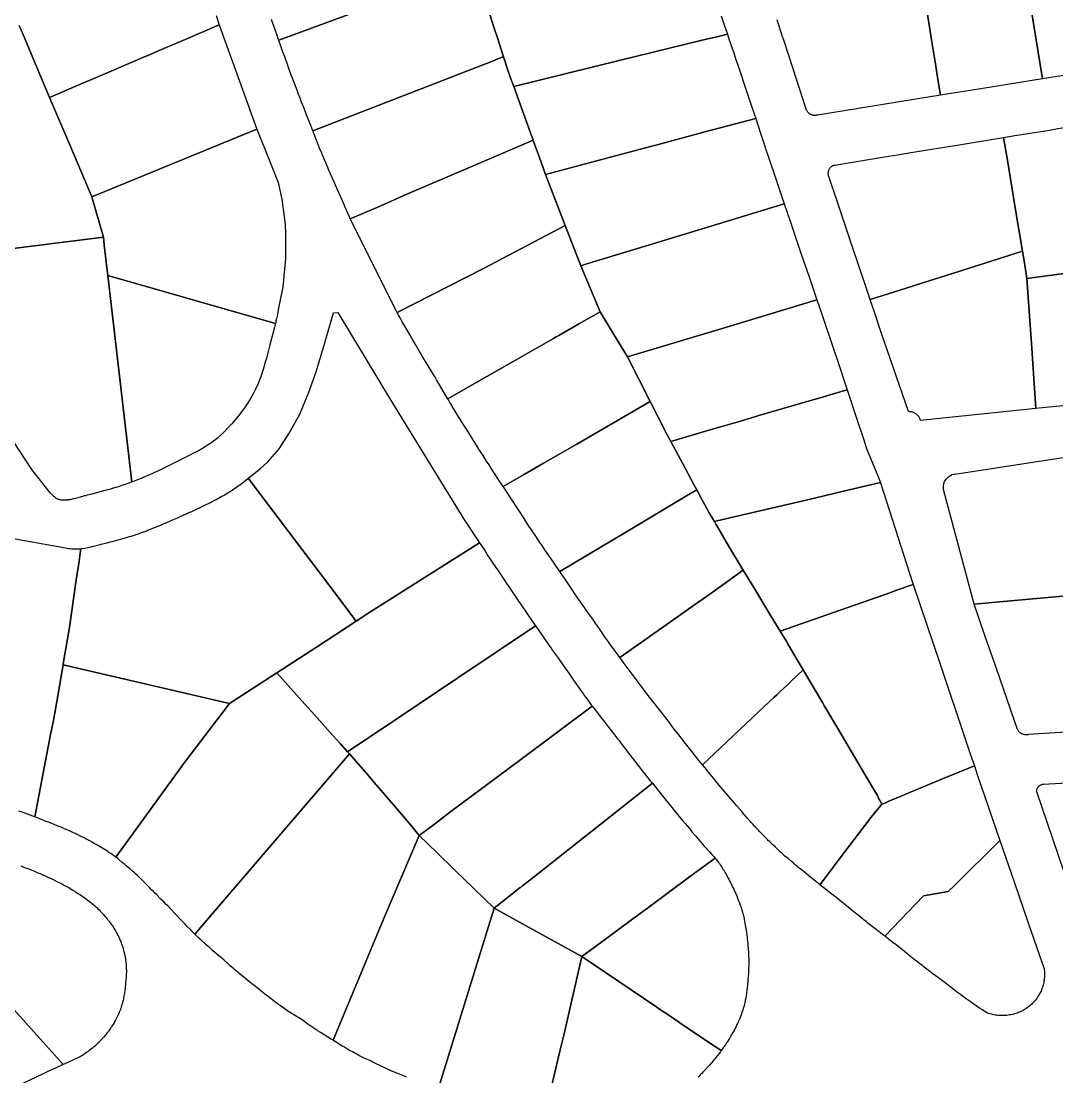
# Model space of a CAD drawing. Header units: metres. Extents: x 3 to 1005126, y 39 to 4383651.
# Drawn here: x 478348 to 478553.3, y 4364589.4 to 4364798.7 of the extents above; entities that cross this region are included whole.
import ezdxf

# ---------------------------------------------------------------- set-up
doc = ezdxf.new("R2010")
doc.units = ezdxf.units.M
doc.header["$MEASUREMENT"] = 0
doc.layers.add('TM_Llucmajor', color=7, linetype='Continuous')

msp = doc.modelspace()

# ---------------------------------------------------------------- linework, layer by layer
at = {"layer": 'TM_Llucmajor', "linetype": 'Continuous', "flags": 128}
for points in [[(478549.12, 4364795.37), (478548.07, 4364801.89), (478545.68, 4364816.57), (478555.65, 4364818.17), (478565.59, 4364819.77), (478568.06, 4364805.09), (478569.69, 4364795.37), (478570.52, 4364790.42), (478568.38, 4364790.07), (478566.23, 4364789.73), (478558.33, 4364788.47), (478550.44, 4364787.21), (478549.12, 4364795.37)], [(478527.05, 4364804.17), (478526.34, 4364808.74), (478525.64, 4364813.31), (478535.7, 4364814.94), (478545.68, 4364816.57), (478548.07, 4364801.89), (478549.12, 4364795.37), (478550.44, 4364787.21), (478538.64, 4364785.32), (478530.2, 4364783.97), (478529.72, 4364787.08), (478529.22, 4364790.19), (478528.41, 4364795.37), (478527.09, 4364803.89), (478527.05, 4364804.17)], [(478362, 4364763.82), (478357.8, 4364773.7), (478353.63, 4364783.56), (478359.74, 4364786.17), (478365.84, 4364788.77), (478368.43, 4364789.88), (478371.03, 4364790.99), (478372.22, 4364791.5), (478373.42, 4364792.01), (478374.86, 4364792.63), (478376.29, 4364793.24), (478381.28, 4364795.37), (478387.25, 4364797.92), (478388.17, 4364795.37), (478394.73, 4364777.24), (478362, 4364763.82)], [(478449.47, 4364775.1), (478447.57, 4364780.37), (478445.63, 4364785.74), (478466.81, 4364790.92), (478482.71, 4364794.82), (478484.98, 4364795.37), (478485.35, 4364795.46), (478487.98, 4364796.11), (478488.23, 4364795.37), (478488.75, 4364793.82), (478489.23, 4364792.39), (478489.47, 4364791.67), (478489.74, 4364790.86), (478490.29, 4364789.25), (478490.83, 4364787.63), (478491.05, 4364786.97), (478491.91, 4364784.4), (478492.36, 4364783.03), (478493.27, 4364780.31), (478493.59, 4364779.37), (478483.81, 4364776.77), (478474.04, 4364774.18), (478472.76, 4364773.84), (478451.93, 4364768.31), (478450.72, 4364771.66), (478449.51, 4364775), (478449.47, 4364775.1)], [(478413.23, 4364759.49), (478413.06, 4364759.9), (478412.68, 4364760.76), (478412.18, 4364761.91), (478411.93, 4364762.48), (478411.4, 4364763.67), (478410.7, 4364765.25), (478410.34, 4364766.04), (478409.82, 4364767.22), (478409.56, 4364767.81), (478409.29, 4364768.43), (478408.93, 4364769.25), (478408.75, 4364769.65), (478408.36, 4364770.58), (478407.97, 4364771.5), (478407.78, 4364771.96), (478407.57, 4364772.48), (478407.15, 4364773.52), (478406.74, 4364774.57), (478406.18, 4364775.97), (478405.91, 4364776.67), (478405.81, 4364776.94), (478441.44, 4364790.73), (478442.49, 4364791.22), (478443.57, 4364791.63), (478444.36, 4364789.35), (478445.14, 4364787.07), (478445.19, 4364786.93), (478445.39, 4364786.41), (478445.63, 4364785.74), (478447.57, 4364780.37), (478449.47, 4364775.1), (478436.97, 4364769.73), (478424.46, 4364764.36), (478418.85, 4364761.89), (478413.23, 4364759.49)], [(478546.47, 4364753.08), (478545.05, 4364761.65), (478543.49, 4364771.1), (478543.11, 4364773.36), (478542.74, 4364775.63), (478544.99, 4364776), (478551.43, 4364777.03), (478552.48, 4364777.2), (478553.52, 4364777.37), (478556.31, 4364777.82), (478559.1, 4364778.27), (478564.82, 4364779.19), (478570.55, 4364780.11), (478572.41, 4364765.69), (478574.27, 4364751.26), (478569.61, 4364750.61), (478547.37, 4364747.67), (478546.92, 4364750.37), (478546.47, 4364753.08)], [(478455.83, 4364758.19), (478451.93, 4364768.31), (478472.76, 4364773.84), (478474.04, 4364774.18), (478483.81, 4364776.77), (478493.59, 4364779.37), (478494.48, 4364776.68), (478495.08, 4364774.87), (478495.87, 4364772.47), (478495.98, 4364772.14), (478496.65, 4364770.11), (478496.7, 4364769.97), (478499.26, 4364762.46), (478491.45, 4364760.08), (478483.63, 4364757.71), (478472.32, 4364754.27), (478461, 4364750.82), (478460.15, 4364750.57), (478458.91, 4364750.19), (478455.83, 4364758.19)], [(478365.11, 4364748.7), (478364.45, 4364754.31), (478364.28, 4364755.83), (478362, 4364763.82), (478394.73, 4364777.24), (478397.25, 4364770.87), (478398.95, 4364766.7), (478399.67, 4364763.4), (478400.25, 4364758.91), (478400.29, 4364758.3), (478400.33, 4364757.89), (478400.39, 4364757.06), (478400.4, 4364751.64), (478399.84, 4364746.02), (478399.83, 4364745.95), (478399.4, 4364743.8), (478399.07, 4364742.09), (478399.01, 4364741.79), (478398.87, 4364741.05), (478398.77, 4364740.54), (478398.61, 4364739.77), (478398.5, 4364739.27), (478398.45, 4364739.02), (478398.39, 4364738.78), (478365.16, 4364748.24), (478365.11, 4364748.7)], [(478422.52, 4364740.91), (478413.23, 4364759.49), (478418.85, 4364761.89), (478424.46, 4364764.36), (478436.97, 4364769.73), (478449.47, 4364775.1), (478449.51, 4364775), (478450.72, 4364771.66), (478451.93, 4364768.31), (478455.83, 4364758.19), (478439.62, 4364749.67), (478422.52, 4364740.91)], [(478516.3, 4364743.51), (478513.39, 4364752.17), (478513.27, 4364752.52), (478509.92, 4364762.43), (478508.06, 4364768.09), (478508.03, 4364768.23), (478508, 4364768.35), (478507.99, 4364768.46), (478507.98, 4364768.57), (478507.98, 4364768.69), (478508, 4364768.8), (478508.03, 4364768.91), (478508.04, 4364769.02), (478508.09, 4364769.13), (478508.12, 4364769.23), (478508.17, 4364769.33), (478508.23, 4364769.43), (478508.29, 4364769.53), (478508.36, 4364769.61), (478508.44, 4364769.7), (478508.53, 4364769.77), (478508.61, 4364769.85), (478508.71, 4364769.91), (478508.8, 4364769.97), (478508.91, 4364770.03), (478509.01, 4364770.07), (478509.11, 4364770.11), (478509.22, 4364770.14), (478519.11, 4364771.76), (478521.72, 4364772.19), (478524.33, 4364772.61), (478533.53, 4364774.12), (478542.74, 4364775.63), (478543.11, 4364773.36), (478543.49, 4364771.1), (478545.05, 4364761.65), (478546.47, 4364753.08), (478531.38, 4364748.29), (478527.97, 4364747.21), (478522.14, 4364745.36), (478516.3, 4364743.51)], [(478462.76, 4364741.05), (478460.83, 4364745.62), (478458.91, 4364750.19), (478460.15, 4364750.57), (478461, 4364750.82), (478472.32, 4364754.27), (478483.63, 4364757.71), (478491.45, 4364760.08), (478499.26, 4364762.46), (478500.41, 4364759.05), (478501.58, 4364755.63), (478502.1, 4364754.07), (478502.64, 4364752.51), (478504.18, 4364747.97), (478505.73, 4364743.42), (478486.93, 4364737.77), (478468.15, 4364732.12), (478465.46, 4364736.58), (478462.76, 4364741.05)], [(478432.54, 4364723.82), (478432.49, 4364723.91), (478432.1, 4364724.57), (478430.94, 4364726.57), (478430.55, 4364727.24), (478430.35, 4364727.58), (478430.04, 4364728.11), (478429.4, 4364729.16), (478428.13, 4364731.24), (478427.51, 4364732.27), (478427.23, 4364732.73), (478426.69, 4364733.65), (478426.15, 4364734.58), (478425.43, 4364735.82), (478425.07, 4364736.44), (478424.04, 4364738.21), (478423.53, 4364739.1), (478423.03, 4364739.99), (478422.79, 4364740.43), (478422.52, 4364740.91), (478439.62, 4364749.67), (478455.83, 4364758.19), (478458.91, 4364750.19), (478460.83, 4364745.62), (478462.76, 4364741.05), (478458.68, 4364738.72), (478454.6, 4364736.39), (478454.05, 4364736.08), (478453.51, 4364735.77), (478445.68, 4364731.31), (478437.84, 4364726.85), (478435.19, 4364725.33), (478432.54, 4364723.82)], [(478549.12, 4364721.93), (478526.27, 4364719.53), (478526.22, 4364719.82), (478526.16, 4364719.95), (478526.1, 4364720.07), (478526.03, 4364720.19), (478525.95, 4364720.3), (478525.86, 4364720.41), (478525.77, 4364720.51), (478525.67, 4364720.61), (478525.57, 4364720.7), (478525.46, 4364720.78), (478525.35, 4364720.86), (478525.23, 4364720.94), (478525.11, 4364721), (478524.99, 4364721.06), (478524.86, 4364721.12), (478524.73, 4364721.16), (478524.59, 4364721.2), (478524.46, 4364721.23), (478524.32, 4364721.25), (478524.18, 4364721.27), (478524.04, 4364721.28), (478523.9, 4364721.28), (478518.5, 4364736.99), (478517.22, 4364740.78), (478516.76, 4364742.15), (478516.3, 4364743.51), (478522.14, 4364745.36), (478527.97, 4364747.21), (478531.38, 4364748.29), (478546.47, 4364753.08), (478546.92, 4364750.37), (478547.37, 4364747.67), (478548.24, 4364734.8), (478549.12, 4364721.93)], [(478549.12, 4364721.93), (478548.24, 4364734.8), (478547.37, 4364747.67), (478569.61, 4364750.61), (478574.27, 4364751.26), (478575.25, 4364751.4), (478576.23, 4364751.54), (478577.24, 4364738.16), (478578.25, 4364724.79), (478555.12, 4364722.52), (478549.12, 4364721.93)], [(478398, 4364737.22), (478397.3, 4364734.53), (478396.9, 4364732.95), (478396.59, 4364731.79), (478396.45, 4364731.3), (478395.94, 4364729.6), (478395.63, 4364728.65), (478395.47, 4364728.18), (478395.3, 4364727.73), (478395.02, 4364727.01), (478394.88, 4364726.68), (478394.79, 4364726.47), (478394.4, 4364725.62), (478394, 4364724.81), (478393.4, 4364723.73), (478392.94, 4364723), (478392.27, 4364722.03), (478391.92, 4364721.55), (478391.63, 4364721.17), (478391.31, 4364720.76), (478391.04, 4364720.43), (478390.29, 4364719.53), (478389.73, 4364718.89), (478389.53, 4364718.68), (478389.15, 4364718.25), (478388.15, 4364717.21), (478387.93, 4364716.99), (478387.43, 4364716.51), (478387.32, 4364716.41), (478386.89, 4364716.03), (478386.32, 4364715.57), (478385.75, 4364715.15), (478385.39, 4364714.9), (478384.83, 4364714.54), (478384.64, 4364714.42), (478384.25, 4364714.18), (478383.25, 4364713.61), (478382.43, 4364713.17), (478380.91, 4364712.38), (478378.52, 4364711.18), (478376.52, 4364710.2), (478375.21, 4364709.58), (478374.89, 4364709.42), (478373.42, 4364708.75), (478372.17, 4364708.21), (478371.76, 4364708.05), (478371.53, 4364707.95), (478370.9, 4364707.7), (478370.59, 4364707.58), (478369.95, 4364707.34), (478369.92, 4364707.33), (478365.16, 4364748.24), (478398.39, 4364738.78), (478398.36, 4364738.65), (478398.27, 4364738.28), (478398.21, 4364738.04), (478398.09, 4364737.56), (478398, 4364737.22)], [(478472.67, 4364723.28), (478470.41, 4364727.7), (478468.15, 4364732.12), (478486.93, 4364737.77), (478505.73, 4364743.42), (478506.71, 4364740.57), (478509.1, 4364733.52), (478509.74, 4364731.64), (478511.73, 4364725.62), (478509.04, 4364724.83), (478506.35, 4364724.04), (478503.82, 4364723.3), (478501.27, 4364722.55), (478494.24, 4364720.49), (478492.77, 4364720.06), (478491.67, 4364719.74), (478490.58, 4364719.42), (478483.66, 4364717.39), (478476.76, 4364715.37), (478475.97, 4364716.84), (478472.67, 4364723.28)], [(478414.4, 4364679.75), (478408.99, 4364686.93), (478393.01, 4364708.09), (478393.07, 4364708.14), (478393.17, 4364708.23), (478395.42, 4364709.98), (478396.8, 4364711.29), (478399.14, 4364713.9), (478401.08, 4364717.01), (478403.23, 4364720.81), (478405.02, 4364725.14), (478406.45, 4364729.18), (478408.09, 4364734.71), (478409.91, 4364740.85), (478410.73, 4364740.95), (478421.41, 4364723.27), (478435.72, 4364699.99), (478438.84, 4364695.29), (478417.11, 4364681.51), (478414.4, 4364679.75)], [(478443.55, 4364706.42), (478442.57, 4364707.92), (478441.7, 4364709.25), (478441.38, 4364709.75), (478440.74, 4364710.73), (478440.26, 4364711.47), (478439.55, 4364712.59), (478439.12, 4364713.28), (478438.74, 4364713.87), (478438.25, 4364714.66), (478437.67, 4364715.59), (478436.51, 4364717.44), (478435.63, 4364718.83), (478434.43, 4364720.73), (478433.84, 4364721.68), (478433.45, 4364722.31), (478433.26, 4364722.63), (478432.97, 4364723.1), (478432.68, 4364723.59), (478432.54, 4364723.82), (478435.19, 4364725.33), (478437.84, 4364726.85), (478445.68, 4364731.31), (478453.51, 4364735.77), (478454.05, 4364736.08), (478454.6, 4364736.39), (478458.68, 4364738.72), (478462.76, 4364741.05), (478465.46, 4364736.58), (478468.15, 4364732.12), (478470.41, 4364727.7), (478472.67, 4364723.28), (478458.11, 4364714.85), (478451.55, 4364711.05), (478447.55, 4364708.74), (478443.55, 4364706.42)], [(478481.9, 4364705.79), (478481.65, 4364706.26), (478481.4, 4364706.72), (478479.08, 4364711.05), (478476.76, 4364715.37), (478483.66, 4364717.39), (478490.58, 4364719.42), (478491.67, 4364719.74), (478492.77, 4364720.06), (478494.24, 4364720.49), (478501.27, 4364722.55), (478503.82, 4364723.3), (478506.35, 4364724.04), (478509.04, 4364724.83), (478511.73, 4364725.62), (478513.66, 4364719.8), (478514.95, 4364715.91), (478515.58, 4364713.99), (478517.47, 4364709.32), (478518.31, 4364707.22), (478510.74, 4364705.44), (478503.6, 4364703.76), (478496.47, 4364702.09), (478489.34, 4364700.41), (478487.36, 4364699.96), (478485.4, 4364699.51), (478484.47, 4364701.1), (478483.56, 4364702.69), (478482.72, 4364704.25), (478481.9, 4364705.79)], [(478454.79, 4364689.57), (478454.31, 4364690.27), (478453.49, 4364691.46), (478451.79, 4364693.91), (478451.24, 4364694.72), (478450.96, 4364695.13), (478450.59, 4364695.67), (478449.85, 4364696.77), (478449.12, 4364697.87), (478448.63, 4364698.61), (478447.67, 4364700.09), (478446.55, 4364701.81), (478445.06, 4364704.11), (478444.32, 4364705.25), (478443.73, 4364706.15), (478443.55, 4364706.42), (478447.55, 4364708.74), (478451.55, 4364711.05), (478458.11, 4364714.85), (478472.67, 4364723.28), (478475.97, 4364716.84), (478476.76, 4364715.37), (478479.08, 4364711.05), (478481.4, 4364706.72), (478481.65, 4364706.26), (478481.9, 4364705.79), (478479.89, 4364704.59), (478477.88, 4364703.39), (478468.34, 4364697.68), (478454.79, 4364689.57)], [(478530.81, 4364705.84), (478530.8, 4364706.58), (478530.99, 4364707.29), (478531.37, 4364707.92), (478531.9, 4364708.42), (478532.54, 4364708.82), (478532.82, 4364708.86), (478533.07, 4364708.9), (478558.36, 4364712.77), (478558.77, 4364712.81), (478559.17, 4364712.85), (478559.74, 4364706.82), (478560.27, 4364701.26), (478560.31, 4364700.8), (478560.48, 4364699.1), (478560.73, 4364696.39), (478560.76, 4364696.1), (478561.26, 4364690.87), (478561.78, 4364685.35), (478554.43, 4364684.7), (478547.08, 4364684.05), (478541.98, 4364683.6), (478536.88, 4364683.15), (478530.81, 4364705.84)], [(478389.31, 4364663.41), (478356.3, 4364671.08), (478356.41, 4364671.7), (478357.59, 4364678.48), (478358.85, 4364687.46), (478359.35, 4364690.79), (478359.84, 4364694.12), (478359.94, 4364694.13), (478360.58, 4364694.21), (478361.22, 4364694.33), (478361.53, 4364694.4), (478361.84, 4364694.48), (478362.05, 4364694.54), (478363.11, 4364694.84), (478363.44, 4364694.91), (478364.08, 4364695.06), (478365.04, 4364695.3), (478365.68, 4364695.46), (478366.11, 4364695.57), (478366.96, 4364695.79), (478368.85, 4364696.33), (478369.49, 4364696.52), (478369.8, 4364696.62), (478370.43, 4364696.82), (478370.75, 4364696.92), (478371.22, 4364697.08), (478371.84, 4364697.3), (478372.26, 4364697.45), (478372.54, 4364697.55), (478373.08, 4364697.76), (478373.49, 4364697.92), (478373.76, 4364698.03), (478374.3, 4364698.25), (478375.11, 4364698.57), (478375.64, 4364698.8), (478376, 4364698.95), (478376.7, 4364699.25), (478377.84, 4364699.74), (478378.85, 4364700.18), (478379.36, 4364700.41), (478380.12, 4364700.74), (478380.87, 4364701.08), (478381.25, 4364701.26), (478381.81, 4364701.51), (478382.36, 4364701.77), (478382.73, 4364701.94), (478383.45, 4364702.29), (478384.27, 4364702.68), (478384.82, 4364702.95), (478385.09, 4364703.08), (478385.5, 4364703.29), (478385.88, 4364703.48), (478386.39, 4364703.75), (478386.65, 4364703.88), (478387.79, 4364704.5), (478388.08, 4364704.67), (478388.45, 4364704.88), (478388.64, 4364705), (478388.93, 4364705.17), (478389.34, 4364705.43), (478389.62, 4364705.6), (478389.81, 4364705.72), (478391.59, 4364706.97), (478391.77, 4364707.1), (478392.11, 4364707.37), (478392.29, 4364707.51), (478392.54, 4364707.71), (478392.92, 4364708.02), (478393.01, 4364708.09), (478408.99, 4364686.93), (478414.4, 4364679.75), (478406.55, 4364674.63), (478398.69, 4364669.51), (478394, 4364666.46), (478389.31, 4364663.41)], [(478491.08, 4364689.87), (478488.23, 4364694.69), (478486.02, 4364698.47), (478485.78, 4364698.88), (478485.4, 4364699.51), (478487.36, 4364699.96), (478489.34, 4364700.41), (478496.47, 4364702.09), (478503.6, 4364703.76), (478510.74, 4364705.44), (478518.31, 4364707.22), (478518.34, 4364707.15), (478524.66, 4364687.45), (478524.81, 4364687.01), (478522.12, 4364686.07), (478519.43, 4364685.12), (478511.63, 4364682.39), (478498.45, 4364677.78), (478496.47, 4364681.04), (478493.2, 4364686.44), (478492.15, 4364688.15), (478491.08, 4364689.87)], [(478466.64, 4364672.58), (478466.48, 4364672.79), (478465.97, 4364673.5), (478465.18, 4364674.57), (478464.67, 4364675.29), (478464.42, 4364675.64), (478464.04, 4364676.18), (478463.64, 4364676.74), (478462.88, 4364677.85), (478462.28, 4364678.69), (478461.9, 4364679.25), (478461.71, 4364679.54), (478461.41, 4364679.96), (478461.1, 4364680.39), (478460.9, 4364680.69), (478460.48, 4364681.26), (478459.88, 4364682.13), (478459.52, 4364682.64), (478459.06, 4364683.28), (478458.66, 4364683.85), (478458.36, 4364684.29), (478457.76, 4364685.18), (478457.15, 4364686.08), (478455.94, 4364687.87), (478454.86, 4364689.47), (478454.79, 4364689.57), (478468.34, 4364697.68), (478477.88, 4364703.39), (478479.89, 4364704.59), (478481.9, 4364705.79), (478482.72, 4364704.25), (478483.56, 4364702.69), (478484.47, 4364701.1), (478485.4, 4364699.51), (478485.78, 4364698.88), (478486.02, 4364698.47), (478488.23, 4364694.69), (478491.08, 4364689.87), (478488.28, 4364687.84), (478485.46, 4364685.8), (478484.32, 4364684.99), (478483.16, 4364684.18), (478482.89, 4364683.99), (478482.6, 4364683.79), (478476.06, 4364679.19), (478466.64, 4364672.58)], [(478409.77, 4364657.12), (478407.69, 4364659.44), (478405.61, 4364661.76), (478404.23, 4364663.31), (478398.69, 4364669.51), (478406.55, 4364674.63), (478414.4, 4364679.75), (478417.11, 4364681.51), (478438.84, 4364695.29), (478439.87, 4364693.73), (478440.52, 4364692.73), (478440.71, 4364692.46), (478441.51, 4364691.25), (478442.55, 4364689.7), (478443.24, 4364688.67), (478444.35, 4364687.03), (478444.63, 4364686.61), (478445.23, 4364685.71), (478446.45, 4364683.92), (478447.36, 4364682.58), (478448.1, 4364681.51), (478448.28, 4364681.24), (478448.74, 4364680.57), (478449.88, 4364678.92), (478449.95, 4364678.82), (478434.58, 4364668.53), (478419.21, 4364658.24), (478415.93, 4364656.06), (478412.65, 4364653.88), (478411.21, 4364655.5), (478409.77, 4364657.12)], [(478483.06, 4364651.27), (478482.68, 4364651.75), (478482.34, 4364652.16), (478481.67, 4364653.01), (478481, 4364653.85), (478479.67, 4364655.54), (478478.16, 4364657.48), (478477.4, 4364658.45), (478476.28, 4364659.91), (478474.58, 4364662.09), (478473.07, 4364664.06), (478472.31, 4364665.04), (478471.17, 4364666.52), (478470.09, 4364667.95), (478469.54, 4364668.67), (478468.74, 4364669.75), (478467.94, 4364670.83), (478467.53, 4364671.37), (478467.19, 4364671.84), (478466.64, 4364672.58), (478476.06, 4364679.19), (478482.6, 4364683.79), (478482.89, 4364683.99), (478483.16, 4364684.18), (478484.32, 4364684.99), (478485.46, 4364685.8), (478488.28, 4364687.84), (478491.08, 4364689.87), (478492.15, 4364688.15), (478493.2, 4364686.44), (478496.47, 4364681.04), (478498.45, 4364677.78), (478499.1, 4364676.71), (478499.75, 4364675.64), (478499.99, 4364675.22), (478500.24, 4364674.8), (478501.63, 4364672.45), (478503.02, 4364670.09), (478501.82, 4364668.97), (478500.61, 4364667.86), (478499.81, 4364667.1), (478499.01, 4364666.34), (478498.39, 4364665.75), (478497.76, 4364665.17), (478497.28, 4364664.72), (478494.09, 4364661.69), (478490.41, 4364658.22), (478487.83, 4364655.78), (478485.45, 4364653.53), (478483.06, 4364651.27)], [(478500.24, 4364674.8), (478499.99, 4364675.22), (478499.75, 4364675.64), (478499.1, 4364676.71), (478498.45, 4364677.78), (478511.63, 4364682.39), (478519.43, 4364685.12), (478522.12, 4364686.07), (478524.81, 4364687.01), (478530.08, 4364671.41), (478535.34, 4364655.82), (478536.14, 4364653.46), (478536.94, 4364651.1), (478530.62, 4364648.5), (478524.31, 4364645.89), (478521.46, 4364644.68), (478519.99, 4364644.05), (478519.3, 4364643.76), (478518.6, 4364643.47), (478518.37, 4364643.91), (478518.14, 4364644.37), (478517.96, 4364644.71), (478517.79, 4364645.05), (478515.15, 4364649.52), (478512.51, 4364653.99), (478509.87, 4364658.47), (478507.24, 4364662.94), (478506.83, 4364663.63), (478506.43, 4364664.32), (478503.49, 4364669.29), (478503.02, 4364670.09), (478501.63, 4364672.45), (478500.24, 4364674.8)], [(478413.04, 4364653.44), (478412.98, 4364653.51), (478412.65, 4364653.88), (478415.93, 4364656.06), (478419.21, 4364658.24), (478434.58, 4364668.53), (478449.95, 4364678.82), (478450.45, 4364678.09), (478451.3, 4364676.85), (478451.85, 4364676.07), (478452.17, 4364675.62), (478452.6, 4364675), (478453.04, 4364674.38), (478453.34, 4364673.97), (478453.91, 4364673.15), (478454.5, 4364672.34), (478455.66, 4364670.71), (478456.52, 4364669.48), (478457.35, 4364668.27), (478458.1, 4364667.2), (478458.48, 4364666.66), (478459.06, 4364665.85), (478459.45, 4364665.29), (478459.62, 4364665.04), (478459.92, 4364664.63), (478460.36, 4364664.03), (478460.74, 4364663.52), (478460.99, 4364663.18), (478461.11, 4364663.05), (478461.21, 4364662.93), (478447.06, 4364652.37), (478432.92, 4364641.81), (478429.91, 4364639.55), (478426.9, 4364637.29), (478425.15, 4364639.39), (478423.4, 4364641.5), (478419.77, 4364645.73), (478417.99, 4364647.81), (478416.36, 4364649.71), (478416.2, 4364649.9), (478413.04, 4364653.44)], [(478366.74, 4364632.97), (478366.57, 4364633.1), (478366.47, 4364633.18), (478366.31, 4364633.3), (478366.13, 4364633.43), (478366.01, 4364633.52), (478365.77, 4364633.69), (478365.64, 4364633.77), (478365.39, 4364633.93), (478365.14, 4364634.1), (478364.64, 4364634.41), (478363.96, 4364634.83), (478363.62, 4364635.04), (478363.11, 4364635.34), (478362.6, 4364635.65), (478362.34, 4364635.79), (478362.08, 4364635.94), (478361.57, 4364636.22), (478361.05, 4364636.5), (478360.7, 4364636.68), (478360.47, 4364636.8), (478359.99, 4364637.04), (478359.46, 4364637.3), (478358.99, 4364637.53), (478358.92, 4364637.56), (478358.75, 4364637.65), (478358.39, 4364637.81), (478357.85, 4364638.06), (478357.57, 4364638.18), (478357.24, 4364638.33), (478356.57, 4364638.62), (478355.9, 4364638.91), (478355.45, 4364639.09), (478355.15, 4364639.21), (478354.55, 4364639.45), (478353.59, 4364639.83), (478352.95, 4364640.08), (478351.66, 4364640.57), (478350.68, 4364640.95), (478352.29, 4364649.29), (478353.89, 4364657.63), (478354.3, 4364659.75), (478354.72, 4364661.92), (478355.24, 4364664.94), (478356.3, 4364671.08), (478389.31, 4364663.41), (478380.37, 4364651.76), (478375.13, 4364644.52), (478366.74, 4364632.97)], [(478382.42, 4364617.73), (478381.89, 4364618.26), (478381.54, 4364618.62), (478380.85, 4364619.33), (478380.51, 4364619.68), (478379.83, 4364620.39), (478378.45, 4364621.83), (478377.76, 4364622.55), (478377.1, 4364623.25), (478376.75, 4364623.59), (478376.26, 4364624.1), (478375.76, 4364624.61), (478375.49, 4364624.87), (478374.93, 4364625.43), (478374.43, 4364625.94), (478374.19, 4364626.17), (478373.85, 4364626.53), (478373.7, 4364626.67), (478373.4, 4364626.99), (478372.76, 4364627.66), (478371.47, 4364628.95), (478371.3, 4364629.1), (478371.02, 4364629.37), (478370.6, 4364629.75), (478370.29, 4364630.03), (478370.08, 4364630.21), (478369.72, 4364630.53), (478369.53, 4364630.68), (478369.14, 4364631.01), (478368.89, 4364631.22), (478368.41, 4364631.64), (478368.03, 4364631.95), (478367.44, 4364632.46), (478367.12, 4364632.72), (478366.87, 4364632.92), (478366.74, 4364632.97), (478375.13, 4364644.52), (478380.37, 4364651.76), (478389.31, 4364663.41), (478394, 4364666.46), (478398.69, 4364669.51), (478404.23, 4364663.31), (478405.61, 4364661.76), (478407.69, 4364659.44), (478409.77, 4364657.12), (478411.21, 4364655.5), (478412.65, 4364653.88), (478412.98, 4364653.51), (478413.04, 4364653.44), (478382.42, 4364617.73)], [(478506.32, 4364627.53), (478506.13, 4364627.69), (478505.48, 4364628.2), (478504.2, 4364629.22), (478503.25, 4364629.99), (478502.61, 4364630.51), (478502.3, 4364630.77), (478501.82, 4364631.16), (478501.28, 4364631.61), (478501.01, 4364631.84), (478500.6, 4364632.18), (478500, 4364632.69), (478499.4, 4364633.21), (478499.11, 4364633.47), (478498.77, 4364633.78), (478498.54, 4364633.98), (478498.09, 4364634.4), (478497.64, 4364634.82), (478497.44, 4364635.01), (478497.04, 4364635.38), (478496.75, 4364635.67), (478496.3, 4364636.1), (478496.08, 4364636.32), (478495.86, 4364636.54), (478495.4, 4364637), (478494.95, 4364637.46), (478494.76, 4364637.66), (478494.36, 4364638.07), (478494.06, 4364638.38), (478493.62, 4364638.85), (478493.41, 4364639.08), (478493.08, 4364639.44), (478492.72, 4364639.84), (478492.48, 4364640.11), (478492, 4364640.65), (478491.77, 4364640.92), (478491.29, 4364641.47), (478490.82, 4364642.02), (478489.87, 4364643.13), (478488.28, 4364644.99), (478487.49, 4364645.92), (478486.7, 4364646.86), (478486.31, 4364647.32), (478485.49, 4364648.3), (478484.95, 4364648.95), (478484.23, 4364649.83), (478483.88, 4364650.26), (478483.06, 4364651.27), (478485.45, 4364653.53), (478487.83, 4364655.78), (478490.41, 4364658.22), (478494.09, 4364661.69), (478497.28, 4364664.72), (478497.76, 4364665.17), (478498.39, 4364665.75), (478499.01, 4364666.34), (478499.81, 4364667.1), (478500.61, 4364667.86), (478501.82, 4364668.97), (478503.02, 4364670.09), (478503.49, 4364669.29), (478506.43, 4364664.32), (478506.83, 4364663.63), (478507.24, 4364662.94), (478509.87, 4364658.47), (478512.51, 4364653.99), (478515.15, 4364649.52), (478517.79, 4364645.05), (478517.96, 4364644.71), (478518.14, 4364644.37), (478518.37, 4364643.91), (478518.6, 4364643.47), (478518.33, 4364643.14), (478517.42, 4364642.04), (478516.5, 4364640.94), (478513.95, 4364637.59), (478511.41, 4364634.24), (478510.17, 4364632.61), (478508.93, 4364630.97), (478507.62, 4364629.25), (478506.32, 4364627.53)], [(478441.76, 4364622.86), (478433.84, 4364630.55), (478430.36, 4364633.92), (478426.9, 4364637.29), (478429.91, 4364639.55), (478432.92, 4364641.81), (478447.06, 4364652.37), (478461.21, 4364662.93), (478461.53, 4364662.51), (478462.04, 4364661.85), (478462.39, 4364661.41), (478463.06, 4364660.53), (478463.3, 4364660.22), (478463.58, 4364659.88), (478463.83, 4364659.55), (478464.43, 4364658.78), (478465.23, 4364657.75), (478465.62, 4364657.24), (478466.22, 4364656.46), (478466.52, 4364656.08), (478466.72, 4364655.8), (478467.15, 4364655.23), (478467.4, 4364654.9), (478467.58, 4364654.67), (478468.42, 4364653.53), (478469.09, 4364652.68), (478469.41, 4364652.25), (478469.78, 4364651.78), (478470.03, 4364651.47), (478470.51, 4364650.86), (478471.18, 4364650.02), (478471.24, 4364649.95), (478472.22, 4364648.74), (478472.7, 4364648.14), (478473.11, 4364647.64), (478461.14, 4364638.17), (478449.15, 4364628.7), (478448.26, 4364628), (478447.35, 4364627.29), (478447.14, 4364627.11), (478446.92, 4364626.95), (478441.76, 4364622.86)], [(478409.83, 4364596.69), (478409.55, 4364596.85), (478409.3, 4364597.01), (478408.8, 4364597.32), (478407.83, 4364597.92), (478407.34, 4364598.22), (478406.89, 4364598.52), (478406.64, 4364598.68), (478406.26, 4364598.91), (478405.98, 4364599.1), (478405.81, 4364599.22), (478405.43, 4364599.49), (478404.84, 4364599.89), (478403.67, 4364600.72), (478403.03, 4364601.16), (478400.83, 4364602.49), (478400.37, 4364602.82), (478400.07, 4364603.04), (478399.42, 4364603.51), (478399.02, 4364603.79), (478398.47, 4364604.2), (478398.2, 4364604.41), (478397.56, 4364604.89), (478396.96, 4364605.35), (478396.65, 4364605.59), (478395.9, 4364606.17), (478395.4, 4364606.56), (478394.43, 4364607.33), (478393.7, 4364607.91), (478393.33, 4364608.22), (478392.93, 4364608.53), (478392.14, 4364609.17), (478391.53, 4364609.66), (478391.13, 4364610.01), (478390.92, 4364610.17), (478390.64, 4364610.42), (478390.34, 4364610.67), (478390.14, 4364610.84), (478389.8, 4364611.14), (478389.43, 4364611.46), (478388.94, 4364611.92), (478388.69, 4364612.14), (478388.33, 4364612.46), (478388.15, 4364612.62), (478387.84, 4364612.89), (478387.61, 4364613.08), (478387.17, 4364613.46), (478386.75, 4364613.79), (478385.9, 4364614.51), (478385.49, 4364614.86), (478385.29, 4364615.05), (478384.98, 4364615.33), (478384.7, 4364615.55), (478384.3, 4364615.92), (478384.09, 4364616.11), (478383.65, 4364616.53), (478383.23, 4364616.94), (478382.96, 4364617.19), (478382.42, 4364617.73), (478413.04, 4364653.44), (478416.2, 4364649.9), (478416.36, 4364649.71), (478417.99, 4364647.81), (478419.77, 4364645.73), (478423.4, 4364641.5), (478425.15, 4364639.39), (478426.9, 4364637.29), (478419.84, 4364620.71), (478409.83, 4364596.69)], [(478519.18, 4364617.33), (478519.02, 4364617.46), (478517.46, 4364618.66), (478516.69, 4364619.25), (478515.92, 4364619.86), (478515.54, 4364620.15), (478515.11, 4364620.5), (478514.23, 4364621.21), (478512.48, 4364622.62), (478511.6, 4364623.31), (478511, 4364623.8), (478509.78, 4364624.78), (478508.16, 4364626.07), (478507.34, 4364626.72), (478506.32, 4364627.53), (478507.62, 4364629.25), (478508.93, 4364630.97), (478510.17, 4364632.61), (478511.41, 4364634.24), (478513.95, 4364637.59), (478516.5, 4364640.94), (478517.42, 4364642.04), (478518.33, 4364643.14), (478518.6, 4364643.47), (478519.3, 4364643.76), (478519.99, 4364644.05), (478521.46, 4364644.68), (478524.31, 4364645.89), (478530.62, 4364648.5), (478536.94, 4364651.1), (478537.53, 4364649.35), (478542.02, 4364636.26), (478533.04, 4364627.42), (478531.78, 4364626.18), (478526.86, 4364625.29), (478519.18, 4364617.33)], [(478459.15, 4364613.27), (478450.46, 4364618.07), (478441.76, 4364622.86), (478446.92, 4364626.95), (478447.14, 4364627.11), (478447.35, 4364627.29), (478448.26, 4364628), (478449.15, 4364628.7), (478461.14, 4364638.17), (478473.11, 4364647.64), (478473.84, 4364646.73), (478474.34, 4364646.11), (478475.35, 4364644.85), (478476.11, 4364643.9), (478476.5, 4364643.42), (478478.06, 4364641.52), (478479.11, 4364640.26), (478479.63, 4364639.63), (478480.51, 4364638.57), (478480.96, 4364638.03), (478481.63, 4364637.23), (478482.3, 4364636.44), (478482.64, 4364636.04), (478483.1, 4364635.51), (478483.34, 4364635.25), (478483.69, 4364634.85), (478484.22, 4364634.27), (478484.51, 4364633.95), (478484.89, 4364633.53), (478485.08, 4364633.33), (478485.35, 4364633.02), (478485.48, 4364632.87), (478485.53, 4364632.81), (478482.92, 4364630.87), (478480.23, 4364628.88), (478472.38, 4364623.08), (478468.98, 4364620.56), (478464.06, 4364616.92), (478459.15, 4364613.27)], [(478544.83, 4364628.11), (478547.63, 4364619.96), (478549.19, 4364615.41), (478550.76, 4364610.87), (478550.79, 4364610.63), (478550.82, 4364610.38), (478550.83, 4364610.13), (478550.84, 4364609.88), (478550.85, 4364609.62), (478550.84, 4364609.38), (478550.83, 4364609.12), (478550.81, 4364608.88), (478550.78, 4364608.62), (478550.74, 4364608.38), (478550.69, 4364608.13), (478550.64, 4364607.89), (478550.58, 4364607.64), (478550.51, 4364607.41), (478550.43, 4364607.17), (478550.35, 4364606.92), (478550.26, 4364606.7), (478550.16, 4364606.46), (478550.05, 4364606.22), (478549.94, 4364606), (478549.82, 4364605.79), (478549.69, 4364605.57), (478549.56, 4364605.36), (478549.42, 4364605.14), (478549.27, 4364604.94), (478549.11, 4364604.74), (478548.95, 4364604.54), (478548.78, 4364604.35), (478548.61, 4364604.17), (478548.43, 4364603.99), (478548.25, 4364603.8), (478548.06, 4364603.64), (478547.86, 4364603.47), (478547.66, 4364603.32), (478547.46, 4364603.17), (478547.24, 4364603.01), (478547.03, 4364602.88), (478546.81, 4364602.75), (478546.59, 4364602.62), (478546.36, 4364602.49), (478546.13, 4364602.38), (478545.89, 4364602.29), (478545.65, 4364602.18), (478545.41, 4364602.1), (478545.17, 4364602.01), (478544.92, 4364601.93), (478544.67, 4364601.87), (478544.42, 4364601.8), (478544.17, 4364601.75), (478543.91, 4364601.71), (478543.66, 4364601.67), (478543.4, 4364601.63), (478543.14, 4364601.61), (478542.88, 4364601.59), (478542.62, 4364601.58), (478542.36, 4364601.58), (478542.1, 4364601.58), (478541.85, 4364601.61), (478541.59, 4364601.62), (478541.33, 4364601.66), (478541.2, 4364601.68), (478541.07, 4364601.69), (478540.82, 4364601.75), (478540.56, 4364601.79), (478540.31, 4364601.86), (478540.06, 4364601.92), (478539.81, 4364602), (478539.57, 4364602.08), (478539.32, 4364602.17), (478538.71, 4364602.58), (478538.42, 4364602.78), (478537.96, 4364603.07), (478537.29, 4364603.54), (478536.63, 4364604), (478536.3, 4364604.22), (478535.72, 4364604.63), (478535.34, 4364604.92), (478534.57, 4364605.47), (478534.19, 4364605.75), (478533.43, 4364606.32), (478532.66, 4364606.91), (478531.13, 4364608.07), (478530.1, 4364608.86), (478528.72, 4364609.89), (478528.03, 4364610.42), (478527.01, 4364611.19), (478526.5, 4364611.59), (478526.08, 4364611.92), (478525.23, 4364612.58), (478524.38, 4364613.25), (478522.69, 4364614.59), (478521.84, 4364615.25), (478521.41, 4364615.59), (478520.77, 4364616.09), (478520.19, 4364616.55), (478519.18, 4364617.33), (478526.86, 4364625.29), (478531.78, 4364626.18), (478533.04, 4364627.42), (478542.02, 4364636.26), (478544.83, 4364628.11)], [(478486.76, 4364594.65), (478482.67, 4364597.41), (478478.58, 4364600.17), (478478.04, 4364600.54), (478477.5, 4364600.9), (478476.38, 4364601.66), (478475.25, 4364602.42), (478474.53, 4364602.89), (478473.82, 4364603.38), (478466.49, 4364608.33), (478459.15, 4364613.27), (478464.06, 4364616.92), (478468.98, 4364620.56), (478472.38, 4364623.08), (478480.23, 4364628.88), (478482.92, 4364630.87), (478485.53, 4364632.81), (478485.66, 4364632.66), (478485.73, 4364632.57), (478485.86, 4364632.42), (478486.04, 4364632.19), (478486.22, 4364631.95), (478486.33, 4364631.8), (478486.4, 4364631.7), (478486.55, 4364631.47), (478486.66, 4364631.31), (478486.89, 4364630.97), (478487.1, 4364630.61), (478487.25, 4364630.38), (478487.53, 4364629.9), (478487.86, 4364629.32), (478488.02, 4364629.04), (478488.26, 4364628.61), (478488.49, 4364628.17), (478488.6, 4364627.96), (478488.82, 4364627.53), (478488.93, 4364627.31), (478489.09, 4364626.98), (478489.24, 4364626.65), (478489.34, 4364626.44), (478489.54, 4364625.99), (478489.64, 4364625.77), (478489.83, 4364625.31), (478490.01, 4364624.86), (478490.21, 4364624.36), (478490.37, 4364623.93), (478490.54, 4364623.46), (478490.62, 4364623.23), (478490.86, 4364622.54), (478490.91, 4364622.37), (478491.01, 4364622.01), (478491.06, 4364621.86), (478491.18, 4364621.33), (478491.22, 4364621.17), (478491.3, 4364620.82), (478491.33, 4364620.66), (478491.4, 4364620.29), (478491.46, 4364619.93), (478491.58, 4364619.19), (478491.69, 4364618.47), (478491.74, 4364618.11), (478491.82, 4364617.58), (478491.89, 4364617.05), (478491.92, 4364616.79), (478491.97, 4364616.38), (478492, 4364616.18), (478492.03, 4364615.86), (478492.07, 4364615.39), (478492.11, 4364614.92), (478492.13, 4364614.7), (478492.16, 4364614.22), (478492.17, 4364613.99), (478492.18, 4364613.64), (478492.2, 4364613.22), (478492.21, 4364612.95), (478492.21, 4364612.38), (478492.22, 4364612.09), (478492.21, 4364611.54), (478492.2, 4364610.97), (478492.18, 4364610.59), (478492.15, 4364609.85), (478492.12, 4364609.48), (478492.11, 4364609.25), (478492.07, 4364608.75), (478492.05, 4364608.51), (478491.95, 4364607.54), (478491.92, 4364607.22), (478491.84, 4364606.57), (478491.78, 4364606.08), (478491.74, 4364605.85), (478491.64, 4364605.14), (478491.61, 4364604.98), (478491.54, 4364604.63), (478491.51, 4364604.48), (478491.46, 4364604.21), (478491.41, 4364604.03), (478491.38, 4364603.92), (478491.32, 4364603.65), (478491.28, 4364603.54), (478491.14, 4364603.01), (478491.08, 4364602.86), (478490.98, 4364602.52), (478490.86, 4364602.17), (478490.8, 4364602.01), (478490.72, 4364601.76), (478490.58, 4364601.39), (478490.43, 4364601.02), (478490.36, 4364600.86), (478490.2, 4364600.49), (478490.13, 4364600.31), (478490.01, 4364600.04), (478489.88, 4364599.79), (478489.8, 4364599.62), (478489.63, 4364599.28), (478489.55, 4364599.11), (478489.37, 4364598.77), (478489.18, 4364598.43), (478489.06, 4364598.21), (478488.8, 4364597.76), (478488.51, 4364597.28), (478488.37, 4364597.04), (478488.15, 4364596.68), (478487.92, 4364596.33), (478487.81, 4364596.16), (478487.58, 4364595.81), (478487.46, 4364595.64), (478487.29, 4364595.38), (478487.1, 4364595.12), (478486.98, 4364594.95), (478486.76, 4364594.65)]]:
    msp.add_lwpolyline(points, close=True, dxfattribs=at)
for points in [[(478527.09, 4364803.89), (478528.41, 4364795.37), (478529.22, 4364790.19), (478529.72, 4364787.08), (478530.2, 4364783.97), (478505.82, 4364780.07), (478505.73, 4364780.04), (478505.61, 4364780.02), (478505.49, 4364780), (478505.37, 4364779.99), (478505.26, 4364779.99), (478505.14, 4364780), (478505.02, 4364780.01), (478504.91, 4364780.03), (478504.79, 4364780.07), (478504.68, 4364780.1), (478504.57, 4364780.15), (478504.46, 4364780.2), (478504.36, 4364780.26), (478504.26, 4364780.33), (478504.17, 4364780.4), (478504.08, 4364780.48), (478504, 4364780.57), (478503.92, 4364780.66), (478503.85, 4364780.75), (478503.79, 4364780.85), (478503.73, 4364780.96), (478503.68, 4364781.06), (478500.21, 4364791.67), (478499.03, 4364795.28), (478499, 4364795.37), (478499, 4364795.37), (478497.84, 4364798.9)], [(478418.52, 4364802.06), (478400.3, 4364795.37), (478399.05, 4364794.91), (478398.89, 4364795.37), (478398.89, 4364795.37), (478398.77, 4364795.71), (478398.27, 4364797.17), (478398.02, 4364797.9), (478397.76, 4364798.63), (478397.63, 4364799)], [(478439.98, 4364802.94), (478441.77, 4364797.29), (478442.38, 4364795.37), (478443.57, 4364791.63), (478442.49, 4364791.22), (478441.44, 4364790.73), (478405.81, 4364776.94), (478405.81, 4364776.94), (478405.39, 4364777.99), (478404.71, 4364779.74), (478404.36, 4364780.61), (478404, 4364781.54), (478403.52, 4364782.77), (478403.28, 4364783.39), (478402.92, 4364784.31), (478402.75, 4364784.77), (478402.23, 4364786.15), (478401.77, 4364787.38), (478401.54, 4364787.99), (478401.2, 4364788.91), (478400.78, 4364790.06), (478400.23, 4364791.6), (478399.95, 4364792.36), (478399.54, 4364793.51), (478399.34, 4364794.08), (478399.15, 4364794.62), (478399.05, 4364794.91), (478400.3, 4364795.37), (478418.52, 4364802.06)], [(478486.77, 4364799.72), (478487.31, 4364798.11), (478487.98, 4364796.11), (478485.35, 4364795.46), (478484.98, 4364795.37), (478482.71, 4364794.82), (478466.81, 4364790.92), (478445.63, 4364785.74), (478445.39, 4364786.41), (478445.19, 4364786.93), (478445.14, 4364787.07), (478444.36, 4364789.35), (478443.57, 4364791.63), (478442.38, 4364795.37), (478442.38, 4364795.37), (478441.77, 4364797.29), (478439.98, 4364802.94)], [(478386.67, 4364799.76), (478387.25, 4364797.92), (478381.28, 4364795.37), (478376.29, 4364793.24), (478374.86, 4364792.63), (478373.42, 4364792.01), (478372.22, 4364791.5), (478371.03, 4364790.99), (478368.43, 4364789.88), (478365.84, 4364788.77), (478359.74, 4364786.17), (478353.63, 4364783.56), (478351.9, 4364787.65), (478350.16, 4364791.73), (478348.62, 4364795.37), (478348.43, 4364795.82), (478347.58, 4364797.82)], [(478347.58, 4364797.82), (478348.43, 4364795.82), (478348.62, 4364795.37), (478350.16, 4364791.73), (478351.9, 4364787.65), (478353.63, 4364783.56), (478357.8, 4364773.7), (478362, 4364763.82), (478364.28, 4364755.83), (478341.6, 4364753.03)], [(478341.6, 4364753.03), (478364.28, 4364755.83), (478364.45, 4364754.31), (478365.11, 4364748.7), (478365.16, 4364748.24), (478369.92, 4364707.33), (478369.81, 4364707.29), (478369.63, 4364707.22), (478369.15, 4364707.05), (478368.82, 4364706.93), (478368.15, 4364706.7), (478367.86, 4364706.61), (478367.26, 4364706.41), (478366.82, 4364706.27), (478366.66, 4364706.23), (478366.25, 4364706.11), (478366.15, 4364706.07), (478366, 4364706.03), (478365.47, 4364705.87), (478365.13, 4364705.78), (478364.62, 4364705.64), (478364.3, 4364705.56), (478363.66, 4364705.39), (478361.71, 4364704.89), (478361.05, 4364704.71), (478360.71, 4364704.62), (478360.5, 4364704.57), (478360.13, 4364704.47), (478359.88, 4364704.39), (478359.25, 4364704.21), (478358.78, 4364704.08), (478358.47, 4364704), (478358.33, 4364703.97), (478358.11, 4364703.92), (478357.91, 4364703.87), (478357.82, 4364703.86), (478357.68, 4364703.83), (478357.46, 4364703.79), (478357.25, 4364703.77), (478357.16, 4364703.75), (478356.95, 4364703.73), (478356.86, 4364703.73), (478356.72, 4364703.72), (478356.58, 4364703.72), (478356.37, 4364703.72), (478356.21, 4364703.73), (478356.07, 4364703.73), (478356.04, 4364703.74), (478355.93, 4364703.75), (478355.77, 4364703.78), (478355.68, 4364703.79), (478355.57, 4364703.82), (478355.47, 4364703.85), (478355.37, 4364703.88), (478355.25, 4364703.93), (478355.12, 4364703.99), (478354.99, 4364704.07), (478354.89, 4364704.12), (478354.83, 4364704.16), (478354.72, 4364704.25), (478354.64, 4364704.32), (478354.47, 4364704.47), (478354.42, 4364704.52), (478354.29, 4364704.65), (478354.16, 4364704.78), (478353.88, 4364705.08), (478353.75, 4364705.22), (478350.09, 4364709.81), (478346.58, 4364715.17)], [(478343, 4364696.73), (478356.02, 4364694.4), (478356.72, 4364694.29), (478357.04, 4364694.23), (478357.36, 4364694.18), (478357.68, 4364694.14), (478358, 4364694.12), (478358.32, 4364694.09), (478358.65, 4364694.08), (478358.97, 4364694.08), (478359.3, 4364694.09), (478359.84, 4364694.12), (478359.35, 4364690.79), (478358.85, 4364687.46), (478357.59, 4364678.48), (478356.41, 4364671.7), (478356.3, 4364671.08), (478355.24, 4364664.94), (478354.72, 4364661.92), (478354.3, 4364659.75), (478353.89, 4364657.63), (478352.29, 4364649.29), (478350.68, 4364640.95), (478350.68, 4364640.95), (478350.5, 4364641.02), (478350.32, 4364641.09), (478348.7, 4364641.68), (478348.5, 4364641.75), (478348.16, 4364641.87), (478347.49, 4364642.09)], [(478568.73, 4364658.62), (478547.65, 4364657.29), (478547.53, 4364657.26), (478547.41, 4364657.24), (478547.28, 4364657.23), (478547.16, 4364657.23), (478547.04, 4364657.24), (478546.92, 4364657.25), (478546.8, 4364657.27), (478546.68, 4364657.3), (478546.56, 4364657.34), (478546.45, 4364657.39), (478546.34, 4364657.44), (478546.23, 4364657.5), (478546.13, 4364657.56), (478546.03, 4364657.64), (478545.94, 4364657.72), (478545.85, 4364657.8), (478545.76, 4364657.89), (478545.69, 4364657.99), (478545.62, 4364658.09), (478545.55, 4364658.19), (478545.5, 4364658.3), (478541.32, 4364670.35), (478539.1, 4364676.75), (478536.88, 4364683.15), (478541.98, 4364683.6), (478547.08, 4364684.05), (478554.43, 4364684.7)], [(478555.75, 4364627.11), (478549.3, 4364645.95), (478549.29, 4364646.06), (478549.3, 4364646.17), (478549.31, 4364646.27), (478549.34, 4364646.37), (478549.36, 4364646.48), (478549.4, 4364646.58), (478549.45, 4364646.67), (478549.5, 4364646.77), (478549.56, 4364646.85), (478549.62, 4364646.94), (478549.69, 4364647.02), (478549.77, 4364647.09), (478549.85, 4364647.16), (478549.94, 4364647.22), (478550.03, 4364647.27), (478550.13, 4364647.32), (478550.22, 4364647.36), (478550.33, 4364647.39), (478550.43, 4364647.42), (478550.54, 4364647.44), (478550.64, 4364647.45), (478586.16, 4364649.47)], [(478424.44, 4364589.39), (478424.09, 4364589.53), (478423.5, 4364589.75), (478423.14, 4364589.89), (478422.96, 4364589.96), (478422.67, 4364590.09), (478422.39, 4364590.2), (478421.84, 4364590.43), (478421.48, 4364590.6), (478421.22, 4364590.71), (478420.74, 4364590.93), (478420.18, 4364591.19), (478419.22, 4364591.64), (478418.38, 4364592.04), (478417.97, 4364592.23), (478417.55, 4364592.44), (478417.34, 4364592.54), (478416.78, 4364592.8), (478416.41, 4364592.97), (478415.72, 4364593.31), (478415.22, 4364593.57), (478414.94, 4364593.71), (478414.61, 4364593.88), (478414.41, 4364593.99), (478413.97, 4364594.22), (478413.68, 4364594.38), (478413.1, 4364594.7), (478412.68, 4364594.94), (478412.27, 4364595.19), (478412.06, 4364595.32), (478411.77, 4364595.49), (478411.22, 4364595.82), (478410.11, 4364596.52), (478409.83, 4364596.69), (478419.84, 4364620.71), (478426.9, 4364637.29), (478430.36, 4364633.92), (478433.84, 4364630.55), (478441.76, 4364622.86), (478430.7, 4364587.23)], [(478347.92, 4364631.24), (478348.32, 4364631.09), (478348.87, 4364630.89), (478349.12, 4364630.8), (478349.5, 4364630.64), (478350.11, 4364630.4), (478350.64, 4364630.19), (478350.9, 4364630.08), (478351.29, 4364629.91), (478351.88, 4364629.67), (478352.44, 4364629.42), (478352.73, 4364629.28), (478353.27, 4364629.04), (478353.53, 4364628.92), (478353.91, 4364628.75), (478354.47, 4364628.47), (478355.05, 4364628.19), (478355.32, 4364628.06), (478355.9, 4364627.76), (478356.16, 4364627.62), (478356.59, 4364627.38), (478357.05, 4364627.14), (478357.27, 4364627.01), (478357.61, 4364626.82), (478358.1, 4364626.54), (478358.46, 4364626.32), (478358.63, 4364626.22), (478358.84, 4364626.08), (478359.17, 4364625.87), (478359.36, 4364625.75), (478359.59, 4364625.61), (478359.92, 4364625.38), (478360.28, 4364625.12), (478360.44, 4364625.03), (478360.65, 4364624.88), (478360.99, 4364624.62), (478361.34, 4364624.36), (478361.51, 4364624.22), (478361.8, 4364624), (478361.93, 4364623.89), (478362.16, 4364623.69), (478362.49, 4364623.41), (478362.81, 4364623.12), (478362.96, 4364622.98), (478363.27, 4364622.7), (478363.42, 4364622.54), (478363.65, 4364622.3), (478363.85, 4364622.11), (478363.94, 4364622.01), (478364.11, 4364621.83), (478364.33, 4364621.59), (478364.52, 4364621.38), (478364.63, 4364621.25), (478364.86, 4364620.99), (478364.95, 4364620.88), (478365.13, 4364620.64), (478365.32, 4364620.42), (478365.39, 4364620.31), (478365.55, 4364620.1), (478365.77, 4364619.79), (478365.97, 4364619.5), (478366.07, 4364619.37), (478366.19, 4364619.17), (478366.37, 4364618.89), (478366.56, 4364618.57), (478366.66, 4364618.39), (478366.83, 4364618.12), (478366.88, 4364618.01), (478367, 4364617.79), (478367.17, 4364617.47), (478367.34, 4364617.12), (478367.41, 4364616.98), (478367.54, 4364616.66), (478367.62, 4364616.49), (478367.72, 4364616.26), (478367.83, 4364615.97), (478367.9, 4364615.78), (478367.95, 4364615.62), (478368.06, 4364615.33), (478368.11, 4364615.18), (478368.14, 4364615.05), (478368.23, 4364614.75), (478368.26, 4364614.62), (478368.34, 4364614.31), (478368.41, 4364614.06), (478368.45, 4364613.89), (478368.48, 4364613.73), (478368.53, 4364613.5), (478368.57, 4364613.26), (478368.6, 4364613.12), (478368.64, 4364612.88), (478368.65, 4364612.73), (478368.75, 4364612.09), (478368.76, 4364611.96), (478368.77, 4364611.83), (478368.79, 4364611.55), (478368.8, 4364611.39), (478368.82, 4364611.11), (478368.83, 4364610.78), (478368.84, 4364610.59), (478368.84, 4364610.21), (478368.83, 4364609.89), (478368.83, 4364609.69), (478368.82, 4364609.58), (478368.81, 4364609.29), (478368.79, 4364609.09), (478368.76, 4364608.63), (478368.69, 4364607.93), (478368.67, 4364607.75), (478368.6, 4364607.3), (478368.57, 4364606.88), (478368.56, 4364606.74), (478368.52, 4364606.46), (478368.48, 4364606.18), (478368.46, 4364606.03), (478368.43, 4364605.8), (478368.4, 4364605.69), (478368.36, 4364605.46), (478368.31, 4364605.21), (478368.29, 4364605.08), (478368.25, 4364604.87), (478368.19, 4364604.59), (478368.13, 4364604.38), (478368.09, 4364604.22), (478368.04, 4364604.04), (478367.96, 4364603.76), (478367.87, 4364603.47), (478367.83, 4364603.35), (478367.74, 4364603.07), (478367.7, 4364602.93), (478367.66, 4364602.81), (478367.54, 4364602.53), (478367.44, 4364602.24), (478367.39, 4364602.14), (478367.26, 4364601.84), (478367.21, 4364601.72), (478367.03, 4364601.34), (478366.96, 4364601.2), (478366.85, 4364600.97), (478366.78, 4364600.85), (478366.64, 4364600.58), (478366.52, 4364600.35), (478366.42, 4364600.19), (478366.34, 4364600.05), (478366.21, 4364599.83), (478366.15, 4364599.73), (478365.99, 4364599.49), (478365.82, 4364599.24), (478365.72, 4364599.08), (478365.5, 4364598.76), (478365.32, 4364598.51), (478365.22, 4364598.38), (478364.98, 4364598.08), (478364.85, 4364597.91), (478364.62, 4364597.63), (478364.37, 4364597.34), (478364.2, 4364597.15), (478364.08, 4364597.02), (478363.86, 4364596.77), (478363.66, 4364596.56), (478363.57, 4364596.47), (478363.44, 4364596.35), (478363.2, 4364596.1), (478362.98, 4364595.9), (478362.88, 4364595.81), (478362.63, 4364595.59), (478362.53, 4364595.49), (478362.35, 4364595.34), (478362.13, 4364595.15), (478362.02, 4364595.07), (478361.76, 4364594.85), (478361.48, 4364594.64), (478361.28, 4364594.48), (478361.02, 4364594.31), (478360.85, 4364594.18), (478360.75, 4364594.12), (478360.49, 4364593.94), (478360.33, 4364593.83), (478360.22, 4364593.76), (478359.85, 4364593.53), (478359.21, 4364593.21), (478358.35, 4364592.79), (478357.36, 4364592.36), (478356.29, 4364591.88), (478356.29, 4364591.88), (478337.87, 4364612.35)], [(478430.7, 4364587.23), (478441.76, 4364622.86), (478450.46, 4364618.07), (478459.15, 4364613.27), (478457.34, 4364605.5), (478455.53, 4364597.74), (478455.15, 4364596.12), (478454.77, 4364594.51), (478451.96, 4364582.46)], [(478451.96, 4364582.46), (478454.77, 4364594.51), (478455.15, 4364596.12), (478455.53, 4364597.74), (478457.34, 4364605.5), (478459.15, 4364613.27), (478466.49, 4364608.33), (478473.82, 4364603.38), (478474.53, 4364602.89), (478475.25, 4364602.42), (478476.38, 4364601.66), (478477.5, 4364600.9), (478478.04, 4364600.54), (478478.58, 4364600.17), (478482.67, 4364597.41), (478486.76, 4364594.65), (478486.6, 4364594.43), (478486.34, 4364594.09), (478486.07, 4364593.75), (478485.89, 4364593.52), (478485.78, 4364593.38), (478485.53, 4364593.07), (478485.32, 4364592.82), (478485.17, 4364592.65), (478484.88, 4364592.31), (478484.42, 4364591.79), (478484.12, 4364591.46), (478483.5, 4364590.78), (478483.11, 4364590.35), (478482.91, 4364590.14), (478482.75, 4364589.98), (478482.62, 4364589.84), (478482.33, 4364589.54), (478482.18, 4364589.39)], [(478337.87, 4364612.35), (478356.29, 4364591.88), (478354.92, 4364591.26), (478354.01, 4364590.83), (478353.4, 4364590.55), (478352.19, 4364589.98), (478350.69, 4364589.27), (478349.95, 4364588.92), (478347.71, 4364587.84)]]:
    msp.add_lwpolyline(points, dxfattribs=at)

doc.saveas('drawing.dxf')
